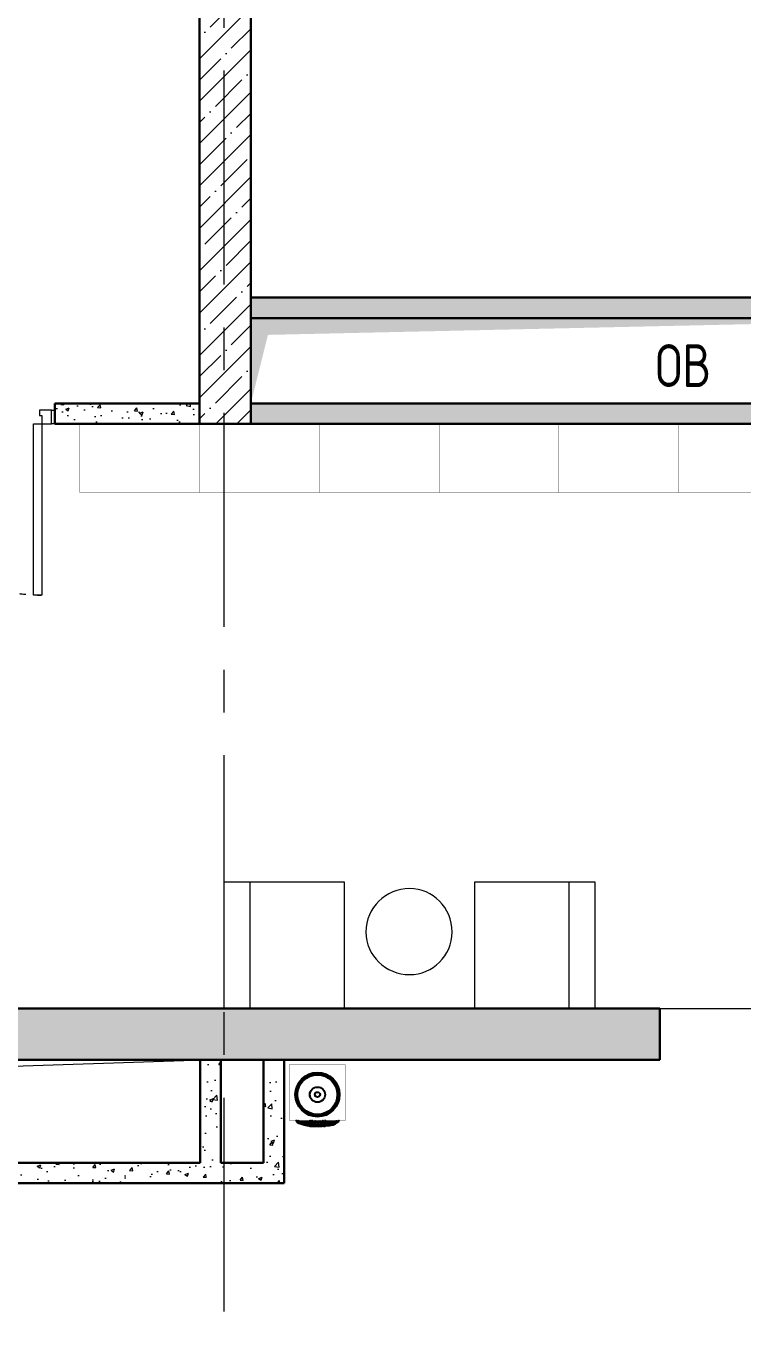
# Model space of a CAD drawing. Header units: millimetres. Extents: x -13407 to 93998, y -2611 to 109271.
# Drawn here: x 24417 to 28605, y 18048 to 25698 of the extents above; entities that cross this region are included whole.
import ezdxf

# ---------------------------------------------------------------- set-up
doc = ezdxf.new("R2010")
doc.units = ezdxf.units.MM
for name, pattern in [('ACAD_ISO03W100', [30, 12, -18]), ('ADSK_Скрыто', [6, 3, -3]), ('CENTER', [2, 1.25, -0.25, 0.25, -0.25])]:
    doc.linetypes.add(name, pattern=pattern)
for name, color, linetype, lineweight in [('АР_Двери', 5, 'Continuous', 18), ('АР_Оси', 193, 'Continuous', 9), ('АР_Перегородки газоблок', 165, 'Continuous', 30), ('АР_Перегородки газоблок_Штрих', 165, 'Continuous', 5), ('АР_Сущ Несущая стена', 202, 'Continuous', 30), ('АР_тонкая линия', 250, 'Continuous', 0), ('АР_Штриховка монолит', 250, 'Continuous', 9), ('Спринклеры', 7, 'Continuous', 18), ('ТХ_мебель передв', 250, 'Continuous', 13), ('ТХ_ОСНОВНОЙ', 103, 'Continuous', 25)]:
    doc.layers.add(name, color=color, linetype=linetype, lineweight=lineweight)
doc.layers.add('АР_Отверстия', color=251, linetype='Continuous')
doc.layers.add('ТХ_обор_бытовое', color=14, linetype='Continuous')
doc.layers.get('ТХ_ОСНОВНОЙ').off()
doc.styles.add('ICOCPEUR', font='isocpeur.ttf')
pattern_1 = [(50, (-195010.61, -55205.68), (215.17805, -18.82564), [22.5, -247.5]), (355, (-195010.61, -55205.68), (-41.6254, 225.65764), [18, -198]), (100.45144, (-194992.68, -55207.25), (173.55265, 206.832), [19.12206, -210.34263]), (46.1842, (-195010.61, -55145.68), (320.1724, -49.65578), [33.75, -371.25]), (96.63564, (-194983.93, -55149.82), (280.3986, 292.2356), [28.6831, -315.51413]), (351.18416, (-195010.6, -55145.68), (280.3986, 292.2356), [27, -297]), (21, (-194980.61, -55160.68), (179.07212, -120.78567), [22.5, -247.5]), (326, (-194980.61, -55160.68), (72.9946, 217.54501), [18, -198]), (71.45144, (-194965.7, -55170.75), (252.06671, 96.75935), [19.12206, -210.34263]), (37.5, (-195010.615, -55205.68), (3.647957, 99.868156), [0, -195.6, 0, -201, 0, -198.75]), (7.5, (-195010.61, -55205.68), (78.92086, 118.323514), [0, -114.6, 0, -191.1, 0, -75.75]), (327.5, (-195077.515, -55205.68), (160.14673, -6.766462), [0, -75, 0, -234, 0, -310.5]), (317.5, (-195107.51, -55205.68), (174.95585, 30.031495), [0, -97.5, 0, -155.4, 0, -220.5])]

# ---------------------------------------------------------------- blocks, each defined once
blk = doc.blocks.new('Полуторная_на лестницу')
at = {"color": 253}
for points in [[(75, 80), (75, 1080), (124.9, 1080), (124.9, 80)], [(1375.1, 430), (1375.1, 80), (1425, 80), (1425, 430)]]:
    blk.add_lwpolyline(points, close=True, dxfattribs=at)
for points in [[(0, 0), (0, 80), (20, 80), (20, 0), (0, 0)], [(20, 80), (20, 0), (90, 0), (90, 30), (75, 30), (75, 80), (20, 80)], [(1480, 80), (1480, 0), (1410, 0), (1410, 30), (1425, 30), (1425, 80), (1480, 80)], [(1500, 0), (1500, 80), (1480, 80), (1480, 0), (1500, 0)]]:
    blk.add_lwpolyline(points, dxfattribs=at)
at = {"color": 253, "linetype": 'ACAD_ISO03W100', "ltscale": 3}
for centre, radius, start, end in [((75, 80), 1000, 0, 90), ((1465.4, 39.6), 392.5, 95.90754, 174.09246)]:
    blk.add_arc(centre, radius, start, end, dxfattribs=at)
blk = doc.blocks.new('У300')
at = {"layer": 'ТХ_обор_бытовое', "transparency": 33554559}
for points in [[(-230550.5, 67413.5), (-230554.7, 67413.5), (-230554.7, 67409.3), (-230550.5, 67405.1), (-230546.2, 67409.3), (-230546.2, 67413.5)], [(-230550.5, 67413), (-230554.7, 67413), (-230554.7, 67408.8), (-230550.5, 67404.6), (-230546.3, 67408.8), (-230546.3, 67413)], [(-230546.2, 67417.8), (-230550.5, 67417.8), (-230550.5, 67413.5), (-230546.2, 67409.3), (-230542, 67413.5), (-230542, 67417.8)], [(-230546.3, 67417.3), (-230550.5, 67417.3), (-230550.5, 67413), (-230546.3, 67408.8), (-230542, 67413), (-230542, 67417.3)], [(-230575.9, 67354.3), (-230580.1, 67354.3), (-230580.1, 67350), (-230575.9, 67345.8), (-230571.6, 67350), (-230571.6, 67354.3)], [(-230575.9, 67354.3), (-230580.1, 67354.3), (-230580.1, 67350), (-230575.9, 67345.8), (-230571.6, 67350), (-230571.6, 67354.3)], [(-230575.9, 67354.3), (-230580.1, 67354.3), (-230580.1, 67350), (-230575.9, 67345.8), (-230571.6, 67350), (-230571.6, 67354.3)], [(-230575.9, 67354.3), (-230580.1, 67354.3), (-230580.1, 67350), (-230575.9, 67345.8), (-230571.6, 67350), (-230571.6, 67354.3)], [(-230575.9, 67354.3), (-230580.1, 67354.3), (-230580.1, 67350), (-230575.9, 67345.8), (-230571.6, 67350), (-230571.6, 67354.3)], [(-230575.9, 67354.3), (-230580.1, 67354.3), (-230580.1, 67350), (-230575.9, 67345.8), (-230571.6, 67350), (-230571.6, 67354.3)], [(-230575.9, 67353.8), (-230580.1, 67353.8), (-230580.1, 67349.5), (-230575.9, 67345.3), (-230571.7, 67349.5), (-230571.7, 67353.8)], [(-230575.9, 67353.8), (-230580.1, 67353.8), (-230580.1, 67349.5), (-230575.9, 67345.3), (-230571.7, 67349.5), (-230571.7, 67353.8)], [(-230575.9, 67353.8), (-230580.1, 67353.8), (-230580.1, 67349.5), (-230575.9, 67345.3), (-230571.7, 67349.5), (-230571.7, 67353.8)], [(-230575.9, 67353.8), (-230580.1, 67353.8), (-230580.1, 67349.5), (-230575.9, 67345.3), (-230571.7, 67349.5), (-230571.7, 67353.8)], [(-230575.9, 67353.8), (-230580.1, 67353.8), (-230580.1, 67349.5), (-230575.9, 67345.3), (-230571.7, 67349.5), (-230571.7, 67353.8)], [(-230575.9, 67353.8), (-230580.1, 67353.8), (-230580.1, 67349.5), (-230575.9, 67345.3), (-230571.7, 67349.5), (-230571.7, 67353.8)], [(-230575.9, 67350), (-230580.1, 67350), (-230580.1, 67345.8), (-230575.9, 67341.6), (-230571.6, 67345.8), (-230571.6, 67350)], [(-230575.9, 67350), (-230580.1, 67350), (-230580.1, 67345.8), (-230575.9, 67341.6), (-230571.6, 67345.8), (-230571.6, 67350)], [(-230575.9, 67350), (-230580.1, 67350), (-230580.1, 67345.8), (-230575.9, 67341.6), (-230571.6, 67345.8), (-230571.6, 67350)], [(-230575.9, 67350), (-230580.1, 67350), (-230580.1, 67345.8), (-230575.9, 67341.6), (-230571.6, 67345.8), (-230571.6, 67350)], [(-230575.9, 67350), (-230580.1, 67350), (-230580.1, 67345.8), (-230575.9, 67341.6), (-230571.6, 67345.8), (-230571.6, 67350)], [(-230575.9, 67350), (-230580.1, 67350), (-230580.1, 67345.8), (-230575.9, 67341.6), (-230571.6, 67345.8), (-230571.6, 67350)], [(-230575.9, 67350), (-230580.1, 67350), (-230580.1, 67345.8), (-230575.9, 67341.6), (-230571.6, 67345.8), (-230571.6, 67350)], [(-230575.9, 67350), (-230580.1, 67350), (-230580.1, 67345.8), (-230575.9, 67341.6), (-230571.6, 67345.8), (-230571.6, 67350)], [(-230575.9, 67350), (-230580.1, 67350), (-230580.1, 67345.8), (-230575.9, 67341.6), (-230571.6, 67345.8), (-230571.6, 67350)], [(-230575.9, 67350), (-230580.1, 67350), (-230580.1, 67345.8), (-230575.9, 67341.6), (-230571.6, 67345.8), (-230571.6, 67350)], [(-230575.9, 67350), (-230580.1, 67350), (-230580.1, 67345.8), (-230575.9, 67341.6), (-230571.6, 67345.8), (-230571.6, 67350)], [(-230575.9, 67350), (-230580.1, 67350), (-230580.1, 67345.8), (-230575.9, 67341.6), (-230571.6, 67345.8), (-230571.6, 67350)], [(-230575.9, 67350), (-230580.1, 67350), (-230580.1, 67345.8), (-230575.9, 67341.6), (-230571.6, 67345.8), (-230571.6, 67350)], [(-230575.9, 67349.5), (-230580.1, 67349.5), (-230580.1, 67345.3), (-230575.9, 67341.1), (-230571.7, 67345.3), (-230571.7, 67349.5)], [(-230575.9, 67349.5), (-230580.1, 67349.5), (-230580.1, 67345.3), (-230575.9, 67341.1), (-230571.7, 67345.3), (-230571.7, 67349.5)], [(-230575.9, 67349.5), (-230580.1, 67349.5), (-230580.1, 67345.3), (-230575.9, 67341.1), (-230571.7, 67345.3), (-230571.7, 67349.5)], [(-230575.9, 67349.5), (-230580.1, 67349.5), (-230580.1, 67345.3), (-230575.9, 67341.1), (-230571.7, 67345.3), (-230571.7, 67349.5)], [(-230575.9, 67349.5), (-230580.1, 67349.5), (-230580.1, 67345.3), (-230575.9, 67341.1), (-230571.7, 67345.3), (-230571.7, 67349.5)], [(-230575.9, 67349.5), (-230580.1, 67349.5), (-230580.1, 67345.3), (-230575.9, 67341.1), (-230571.7, 67345.3), (-230571.7, 67349.5)], [(-230575.9, 67349.5), (-230580.1, 67349.5), (-230580.1, 67345.3), (-230575.9, 67341.1), (-230571.7, 67345.3), (-230571.7, 67349.5)], [(-230575.9, 67349.5), (-230580.1, 67349.5), (-230580.1, 67345.3), (-230575.9, 67341.1), (-230571.7, 67345.3), (-230571.7, 67349.5)], [(-230575.9, 67349.5), (-230580.1, 67349.5), (-230580.1, 67345.3), (-230575.9, 67341.1), (-230571.7, 67345.3), (-230571.7, 67349.5)], [(-230575.9, 67349.5), (-230580.1, 67349.5), (-230580.1, 67345.3), (-230575.9, 67341.1), (-230571.7, 67345.3), (-230571.7, 67349.5)], [(-230575.9, 67349.5), (-230580.1, 67349.5), (-230580.1, 67345.3), (-230575.9, 67341.1), (-230571.7, 67345.3), (-230571.7, 67349.5)], [(-230575.9, 67349.5), (-230580.1, 67349.5), (-230580.1, 67345.3), (-230575.9, 67341.1), (-230571.7, 67345.3), (-230571.7, 67349.5)], [(-230575.9, 67349.5), (-230580.1, 67349.5), (-230580.1, 67345.3), (-230575.9, 67341.1), (-230571.7, 67345.3), (-230571.7, 67349.5)], [(-230575.9, 67345.8), (-230580.1, 67345.8), (-230580.1, 67341.6), (-230575.9, 67337.3), (-230571.6, 67341.6), (-230571.6, 67345.8)], [(-230575.9, 67345.3), (-230580.1, 67345.3), (-230580.1, 67341.1), (-230575.9, 67336.8), (-230571.7, 67341.1), (-230571.7, 67345.3)], [(-230571.6, 67354.3), (-230575.9, 67354.3), (-230575.9, 67350), (-230571.6, 67345.8), (-230567.4, 67350), (-230567.4, 67354.3)], [(-230571.6, 67354.3), (-230575.9, 67354.3), (-230575.9, 67350), (-230571.6, 67345.8), (-230567.4, 67350), (-230567.4, 67354.3)], [(-230571.6, 67354.3), (-230575.9, 67354.3), (-230575.9, 67350), (-230571.6, 67345.8), (-230567.4, 67350), (-230567.4, 67354.3)], [(-230571.6, 67354.3), (-230575.9, 67354.3), (-230575.9, 67350), (-230571.6, 67345.8), (-230567.4, 67350), (-230567.4, 67354.3)], [(-230571.6, 67354.3), (-230575.9, 67354.3), (-230575.9, 67350), (-230571.6, 67345.8), (-230567.4, 67350), (-230567.4, 67354.3)], [(-230571.7, 67353.8), (-230575.9, 67353.8), (-230575.9, 67349.5), (-230571.7, 67345.3), (-230567.4, 67349.5), (-230567.4, 67353.8)], [(-230571.7, 67353.8), (-230575.9, 67353.8), (-230575.9, 67349.5), (-230571.7, 67345.3), (-230567.4, 67349.5), (-230567.4, 67353.8)], [(-230571.7, 67353.8), (-230575.9, 67353.8), (-230575.9, 67349.5), (-230571.7, 67345.3), (-230567.4, 67349.5), (-230567.4, 67353.8)], [(-230571.7, 67353.8), (-230575.9, 67353.8), (-230575.9, 67349.5), (-230571.7, 67345.3), (-230567.4, 67349.5), (-230567.4, 67353.8)], [(-230571.7, 67353.8), (-230575.9, 67353.8), (-230575.9, 67349.5), (-230571.7, 67345.3), (-230567.4, 67349.5), (-230567.4, 67353.8)], [(-230571.6, 67350), (-230575.9, 67350), (-230575.9, 67345.8), (-230571.6, 67341.6), (-230567.4, 67345.8), (-230567.4, 67350)], [(-230571.6, 67350), (-230575.9, 67350), (-230575.9, 67345.8), (-230571.6, 67341.6), (-230567.4, 67345.8), (-230567.4, 67350)], [(-230571.6, 67350), (-230575.9, 67350), (-230575.9, 67345.8), (-230571.6, 67341.6), (-230567.4, 67345.8), (-230567.4, 67350)], [(-230571.6, 67350), (-230575.9, 67350), (-230575.9, 67345.8), (-230571.6, 67341.6), (-230567.4, 67345.8), (-230567.4, 67350)], [(-230571.6, 67350), (-230575.9, 67350), (-230575.9, 67345.8), (-230571.6, 67341.6), (-230567.4, 67345.8), (-230567.4, 67350)], [(-230571.6, 67350), (-230575.9, 67350), (-230575.9, 67345.8), (-230571.6, 67341.6), (-230567.4, 67345.8), (-230567.4, 67350)], [(-230571.6, 67350), (-230575.9, 67350), (-230575.9, 67345.8), (-230571.6, 67341.6), (-230567.4, 67345.8), (-230567.4, 67350)], [(-230571.6, 67350), (-230575.9, 67350), (-230575.9, 67345.8), (-230571.6, 67341.6), (-230567.4, 67345.8), (-230567.4, 67350)], [(-230571.7, 67349.5), (-230575.9, 67349.5), (-230575.9, 67345.3), (-230571.7, 67341.1), (-230567.4, 67345.3), (-230567.4, 67349.5)], [(-230571.7, 67349.5), (-230575.9, 67349.5), (-230575.9, 67345.3), (-230571.7, 67341.1), (-230567.4, 67345.3), (-230567.4, 67349.5)], [(-230571.7, 67349.5), (-230575.9, 67349.5), (-230575.9, 67345.3), (-230571.7, 67341.1), (-230567.4, 67345.3), (-230567.4, 67349.5)], [(-230571.7, 67349.5), (-230575.9, 67349.5), (-230575.9, 67345.3), (-230571.7, 67341.1), (-230567.4, 67345.3), (-230567.4, 67349.5)], [(-230571.7, 67349.5), (-230575.9, 67349.5), (-230575.9, 67345.3), (-230571.7, 67341.1), (-230567.4, 67345.3), (-230567.4, 67349.5)], [(-230571.7, 67349.5), (-230575.9, 67349.5), (-230575.9, 67345.3), (-230571.7, 67341.1), (-230567.4, 67345.3), (-230567.4, 67349.5)], [(-230571.7, 67349.5), (-230575.9, 67349.5), (-230575.9, 67345.3), (-230571.7, 67341.1), (-230567.4, 67345.3), (-230567.4, 67349.5)], [(-230571.7, 67349.5), (-230575.9, 67349.5), (-230575.9, 67345.3), (-230571.7, 67341.1), (-230567.4, 67345.3), (-230567.4, 67349.5)], [(-230567.4, 67341.1), (-230571.7, 67341.1), (-230571.7, 67336.8), (-230567.4, 67332.6), (-230563.2, 67336.8), (-230563.2, 67341.1)], [(-230567.4, 67328.4), (-230571.7, 67328.4), (-230571.7, 67324.1), (-230567.4, 67319.9), (-230563.2, 67324.1), (-230563.2, 67328.4)], [(-230567.4, 67341.6), (-230571.6, 67341.6), (-230571.6, 67337.3), (-230567.4, 67333.1), (-230563.2, 67337.3), (-230563.2, 67341.6)], [(-230567.4, 67328.9), (-230571.6, 67328.9), (-230571.6, 67324.6), (-230567.4, 67320.4), (-230563.2, 67324.6), (-230563.2, 67328.9)], [(-230546.2, 67358.5), (-230550.5, 67358.5), (-230550.5, 67354.3), (-230546.2, 67350), (-230542, 67354.3), (-230542, 67358.5)], [(-230546.2, 67358.5), (-230550.5, 67358.5), (-230550.5, 67354.3), (-230546.2, 67350), (-230542, 67354.3), (-230542, 67358.5)], [(-230546.3, 67358), (-230550.5, 67358), (-230550.5, 67353.8), (-230546.3, 67349.5), (-230542, 67353.8), (-230542, 67358)], [(-230546.3, 67358), (-230550.5, 67358), (-230550.5, 67353.8), (-230546.3, 67349.5), (-230542, 67353.8), (-230542, 67358)], [(-230546.2, 67354.3), (-230550.5, 67354.3), (-230550.5, 67350), (-230546.2, 67345.8), (-230542, 67350), (-230542, 67354.3)], [(-230546.2, 67354.3), (-230550.5, 67354.3), (-230550.5, 67350), (-230546.2, 67345.8), (-230542, 67350), (-230542, 67354.3)], [(-230546.2, 67354.3), (-230550.5, 67354.3), (-230550.5, 67350), (-230546.2, 67345.8), (-230542, 67350), (-230542, 67354.3)], [(-230546.3, 67353.8), (-230550.5, 67353.8), (-230550.5, 67349.5), (-230546.3, 67345.3), (-230542, 67349.5), (-230542, 67353.8)], [(-230546.3, 67353.8), (-230550.5, 67353.8), (-230550.5, 67349.5), (-230546.3, 67345.3), (-230542, 67349.5), (-230542, 67353.8)], [(-230546.3, 67353.8), (-230550.5, 67353.8), (-230550.5, 67349.5), (-230546.3, 67345.3), (-230542, 67349.5), (-230542, 67353.8)], [(-230546.2, 67350), (-230550.5, 67350), (-230550.5, 67345.8), (-230546.2, 67341.6), (-230542, 67345.8), (-230542, 67350)], [(-230546.3, 67349.5), (-230550.5, 67349.5), (-230550.5, 67345.3), (-230546.3, 67341.1), (-230542, 67345.3), (-230542, 67349.5)], [(-230546.2, 67345.8), (-230550.5, 67345.8), (-230550.5, 67341.6), (-230546.2, 67337.3), (-230542, 67341.6), (-230542, 67345.8)], [(-230546.2, 67345.8), (-230550.5, 67345.8), (-230550.5, 67341.6), (-230546.2, 67337.3), (-230542, 67341.6), (-230542, 67345.8)], [(-230546.2, 67345.8), (-230550.5, 67345.8), (-230550.5, 67341.6), (-230546.2, 67337.3), (-230542, 67341.6), (-230542, 67345.8)], [(-230546.2, 67345.8), (-230550.5, 67345.8), (-230550.5, 67341.6), (-230546.2, 67337.3), (-230542, 67341.6), (-230542, 67345.8)], [(-230546.3, 67345.3), (-230550.5, 67345.3), (-230550.5, 67341.1), (-230546.3, 67336.8), (-230542, 67341.1), (-230542, 67345.3)], [(-230546.3, 67345.3), (-230550.5, 67345.3), (-230550.5, 67341.1), (-230546.3, 67336.8), (-230542, 67341.1), (-230542, 67345.3)], [(-230546.3, 67345.3), (-230550.5, 67345.3), (-230550.5, 67341.1), (-230546.3, 67336.8), (-230542, 67341.1), (-230542, 67345.3)], [(-230546.3, 67345.3), (-230550.5, 67345.3), (-230550.5, 67341.1), (-230546.3, 67336.8), (-230542, 67341.1), (-230542, 67345.3)], [(-230542, 67349.5), (-230546.3, 67349.5), (-230546.3, 67345.3), (-230542, 67341.1), (-230537.8, 67345.3), (-230537.8, 67349.5)], [(-230542, 67341.1), (-230546.3, 67341.1), (-230546.3, 67336.8), (-230542, 67332.6), (-230537.8, 67336.8), (-230537.8, 67341.1)], [(-230542, 67341.1), (-230546.3, 67341.1), (-230546.3, 67336.8), (-230542, 67332.6), (-230537.8, 67336.8), (-230537.8, 67341.1)], [(-230542, 67350), (-230546.2, 67350), (-230546.2, 67345.8), (-230542, 67341.6), (-230537.8, 67345.8), (-230537.8, 67350)], [(-230542, 67341.6), (-230546.2, 67341.6), (-230546.2, 67337.3), (-230542, 67333.1), (-230537.8, 67337.3), (-230537.8, 67341.6)], [(-230542, 67341.6), (-230546.2, 67341.6), (-230546.2, 67337.3), (-230542, 67333.1), (-230537.8, 67337.3), (-230537.8, 67341.6)], [(-230575.9, 67273.8), (-230580.1, 67273.8), (-230580.1, 67269.6), (-230575.9, 67265.4), (-230571.6, 67269.6), (-230571.6, 67273.8)], [(-230575.9, 67273.8), (-230580.1, 67273.8), (-230580.1, 67269.6), (-230575.9, 67265.4), (-230571.6, 67269.6), (-230571.6, 67273.8)], [(-230575.9, 67273.3), (-230580.1, 67273.3), (-230580.1, 67269.1), (-230575.9, 67264.9), (-230571.7, 67269.1), (-230571.7, 67273.3)], [(-230575.9, 67273.3), (-230580.1, 67273.3), (-230580.1, 67269.1), (-230575.9, 67264.9), (-230571.7, 67269.1), (-230571.7, 67273.3)], [(-230575.9, 67269.6), (-230580.1, 67269.6), (-230580.1, 67265.4), (-230575.9, 67261.1), (-230571.6, 67265.4), (-230571.6, 67269.6)], [(-230575.9, 67269.6), (-230580.1, 67269.6), (-230580.1, 67265.4), (-230575.9, 67261.1), (-230571.6, 67265.4), (-230571.6, 67269.6)], [(-230575.9, 67269.6), (-230580.1, 67269.6), (-230580.1, 67265.4), (-230575.9, 67261.1), (-230571.6, 67265.4), (-230571.6, 67269.6)], [(-230575.9, 67269.6), (-230580.1, 67269.6), (-230580.1, 67265.4), (-230575.9, 67261.1), (-230571.6, 67265.4), (-230571.6, 67269.6)], [(-230575.9, 67269.6), (-230580.1, 67269.6), (-230580.1, 67265.4), (-230575.9, 67261.1), (-230571.6, 67265.4), (-230571.6, 67269.6)], [(-230575.9, 67269.6), (-230580.1, 67269.6), (-230580.1, 67265.4), (-230575.9, 67261.1), (-230571.6, 67265.4), (-230571.6, 67269.6)], [(-230575.9, 67269.6), (-230580.1, 67269.6), (-230580.1, 67265.4), (-230575.9, 67261.1), (-230571.6, 67265.4), (-230571.6, 67269.6)], [(-230575.9, 67269.6), (-230580.1, 67269.6), (-230580.1, 67265.4), (-230575.9, 67261.1), (-230571.6, 67265.4), (-230571.6, 67269.6)], [(-230575.9, 67269.6), (-230580.1, 67269.6), (-230580.1, 67265.4), (-230575.9, 67261.1), (-230571.6, 67265.4), (-230571.6, 67269.6)], [(-230575.9, 67269.1), (-230580.1, 67269.1), (-230580.1, 67264.9), (-230575.9, 67260.6), (-230571.7, 67264.9), (-230571.7, 67269.1)], [(-230575.9, 67269.1), (-230580.1, 67269.1), (-230580.1, 67264.9), (-230575.9, 67260.6), (-230571.7, 67264.9), (-230571.7, 67269.1)], [(-230575.9, 67269.1), (-230580.1, 67269.1), (-230580.1, 67264.9), (-230575.9, 67260.6), (-230571.7, 67264.9), (-230571.7, 67269.1)], [(-230575.9, 67269.1), (-230580.1, 67269.1), (-230580.1, 67264.9), (-230575.9, 67260.6), (-230571.7, 67264.9), (-230571.7, 67269.1)], [(-230575.9, 67269.1), (-230580.1, 67269.1), (-230580.1, 67264.9), (-230575.9, 67260.6), (-230571.7, 67264.9), (-230571.7, 67269.1)], [(-230575.9, 67269.1), (-230580.1, 67269.1), (-230580.1, 67264.9), (-230575.9, 67260.6), (-230571.7, 67264.9), (-230571.7, 67269.1)], [(-230575.9, 67269.1), (-230580.1, 67269.1), (-230580.1, 67264.9), (-230575.9, 67260.6), (-230571.7, 67264.9), (-230571.7, 67269.1)], [(-230575.9, 67269.1), (-230580.1, 67269.1), (-230580.1, 67264.9), (-230575.9, 67260.6), (-230571.7, 67264.9), (-230571.7, 67269.1)], [(-230575.9, 67269.1), (-230580.1, 67269.1), (-230580.1, 67264.9), (-230575.9, 67260.6), (-230571.7, 67264.9), (-230571.7, 67269.1)], [(-230575.9, 67265.4), (-230580.1, 67265.4), (-230580.1, 67261.1), (-230575.9, 67256.9), (-230571.6, 67261.1), (-230571.6, 67265.4)], [(-230575.9, 67265.4), (-230580.1, 67265.4), (-230580.1, 67261.1), (-230575.9, 67256.9), (-230571.6, 67261.1), (-230571.6, 67265.4)], [(-230575.9, 67265.4), (-230580.1, 67265.4), (-230580.1, 67261.1), (-230575.9, 67256.9), (-230571.6, 67261.1), (-230571.6, 67265.4)], [(-230575.9, 67265.4), (-230580.1, 67265.4), (-230580.1, 67261.1), (-230575.9, 67256.9), (-230571.6, 67261.1), (-230571.6, 67265.4)], [(-230575.9, 67265.4), (-230580.1, 67265.4), (-230580.1, 67261.1), (-230575.9, 67256.9), (-230571.6, 67261.1), (-230571.6, 67265.4)], [(-230575.9, 67264.9), (-230580.1, 67264.9), (-230580.1, 67260.6), (-230575.9, 67256.4), (-230571.7, 67260.6), (-230571.7, 67264.9)], [(-230575.9, 67264.9), (-230580.1, 67264.9), (-230580.1, 67260.6), (-230575.9, 67256.4), (-230571.7, 67260.6), (-230571.7, 67264.9)], [(-230575.9, 67264.9), (-230580.1, 67264.9), (-230580.1, 67260.6), (-230575.9, 67256.4), (-230571.7, 67260.6), (-230571.7, 67264.9)], [(-230575.9, 67264.9), (-230580.1, 67264.9), (-230580.1, 67260.6), (-230575.9, 67256.4), (-230571.7, 67260.6), (-230571.7, 67264.9)], [(-230575.9, 67264.9), (-230580.1, 67264.9), (-230580.1, 67260.6), (-230575.9, 67256.4), (-230571.7, 67260.6), (-230571.7, 67264.9)], [(-230571.6, 67269.6), (-230575.9, 67269.6), (-230575.9, 67265.4), (-230571.6, 67261.1), (-230567.4, 67265.4), (-230567.4, 67269.6)], [(-230571.6, 67269.6), (-230575.9, 67269.6), (-230575.9, 67265.4), (-230571.6, 67261.1), (-230567.4, 67265.4), (-230567.4, 67269.6)], [(-230571.6, 67269.6), (-230575.9, 67269.6), (-230575.9, 67265.4), (-230571.6, 67261.1), (-230567.4, 67265.4), (-230567.4, 67269.6)], [(-230571.6, 67269.6), (-230575.9, 67269.6), (-230575.9, 67265.4), (-230571.6, 67261.1), (-230567.4, 67265.4), (-230567.4, 67269.6)], [(-230571.6, 67269.6), (-230575.9, 67269.6), (-230575.9, 67265.4), (-230571.6, 67261.1), (-230567.4, 67265.4), (-230567.4, 67269.6)], [(-230571.6, 67269.6), (-230575.9, 67269.6), (-230575.9, 67265.4), (-230571.6, 67261.1), (-230567.4, 67265.4), (-230567.4, 67269.6)], [(-230571.6, 67269.6), (-230575.9, 67269.6), (-230575.9, 67265.4), (-230571.6, 67261.1), (-230567.4, 67265.4), (-230567.4, 67269.6)], [(-230571.6, 67269.6), (-230575.9, 67269.6), (-230575.9, 67265.4), (-230571.6, 67261.1), (-230567.4, 67265.4), (-230567.4, 67269.6)], [(-230571.6, 67269.6), (-230575.9, 67269.6), (-230575.9, 67265.4), (-230571.6, 67261.1), (-230567.4, 67265.4), (-230567.4, 67269.6)], [(-230571.7, 67269.1), (-230575.9, 67269.1), (-230575.9, 67264.9), (-230571.7, 67260.6), (-230567.4, 67264.9), (-230567.4, 67269.1)], [(-230571.7, 67269.1), (-230575.9, 67269.1), (-230575.9, 67264.9), (-230571.7, 67260.6), (-230567.4, 67264.9), (-230567.4, 67269.1)], [(-230571.7, 67269.1), (-230575.9, 67269.1), (-230575.9, 67264.9), (-230571.7, 67260.6), (-230567.4, 67264.9), (-230567.4, 67269.1)], [(-230571.7, 67269.1), (-230575.9, 67269.1), (-230575.9, 67264.9), (-230571.7, 67260.6), (-230567.4, 67264.9), (-230567.4, 67269.1)], [(-230571.7, 67269.1), (-230575.9, 67269.1), (-230575.9, 67264.9), (-230571.7, 67260.6), (-230567.4, 67264.9), (-230567.4, 67269.1)], [(-230571.7, 67269.1), (-230575.9, 67269.1), (-230575.9, 67264.9), (-230571.7, 67260.6), (-230567.4, 67264.9), (-230567.4, 67269.1)], [(-230571.7, 67269.1), (-230575.9, 67269.1), (-230575.9, 67264.9), (-230571.7, 67260.6), (-230567.4, 67264.9), (-230567.4, 67269.1)], [(-230571.7, 67269.1), (-230575.9, 67269.1), (-230575.9, 67264.9), (-230571.7, 67260.6), (-230567.4, 67264.9), (-230567.4, 67269.1)], [(-230571.7, 67269.1), (-230575.9, 67269.1), (-230575.9, 67264.9), (-230571.7, 67260.6), (-230567.4, 67264.9), (-230567.4, 67269.1)], [(-230571.6, 67265.4), (-230575.9, 67265.4), (-230575.9, 67261.1), (-230571.6, 67256.9), (-230567.4, 67261.1), (-230567.4, 67265.4)], [(-230571.6, 67265.4), (-230575.9, 67265.4), (-230575.9, 67261.1), (-230571.6, 67256.9), (-230567.4, 67261.1), (-230567.4, 67265.4)], [(-230571.6, 67265.4), (-230575.9, 67265.4), (-230575.9, 67261.1), (-230571.6, 67256.9), (-230567.4, 67261.1), (-230567.4, 67265.4)], [(-230571.7, 67264.9), (-230575.9, 67264.9), (-230575.9, 67260.6), (-230571.7, 67256.4), (-230567.4, 67260.6), (-230567.4, 67264.9)], [(-230571.7, 67264.9), (-230575.9, 67264.9), (-230575.9, 67260.6), (-230571.7, 67256.4), (-230567.4, 67260.6), (-230567.4, 67264.9)], [(-230571.7, 67264.9), (-230575.9, 67264.9), (-230575.9, 67260.6), (-230571.7, 67256.4), (-230567.4, 67260.6), (-230567.4, 67264.9)], [(-230567.4, 67319.9), (-230571.7, 67319.9), (-230571.7, 67315.7), (-230567.4, 67311.4), (-230563.2, 67315.7), (-230563.2, 67319.9)], [(-230567.4, 67307.2), (-230571.7, 67307.2), (-230571.7, 67303), (-230567.4, 67298.7), (-230563.2, 67303), (-230563.2, 67307.2)], [(-230567.4, 67303), (-230571.7, 67303), (-230571.7, 67298.7), (-230567.4, 67294.5), (-230563.2, 67298.7), (-230563.2, 67303)], [(-230567.4, 67303), (-230571.7, 67303), (-230571.7, 67298.7), (-230567.4, 67294.5), (-230563.2, 67298.7), (-230563.2, 67303)], [(-230567.4, 67298.7), (-230571.7, 67298.7), (-230571.7, 67294.5), (-230567.4, 67290.3), (-230563.2, 67294.5), (-230563.2, 67298.7)], [(-230567.4, 67298.7), (-230571.7, 67298.7), (-230571.7, 67294.5), (-230567.4, 67290.3), (-230563.2, 67294.5), (-230563.2, 67298.7)], [(-230567.4, 67298.7), (-230571.7, 67298.7), (-230571.7, 67294.5), (-230567.4, 67290.3), (-230563.2, 67294.5), (-230563.2, 67298.7)], [(-230567.4, 67298.7), (-230571.7, 67298.7), (-230571.7, 67294.5), (-230567.4, 67290.3), (-230563.2, 67294.5), (-230563.2, 67298.7)], [(-230567.4, 67290.3), (-230571.7, 67290.3), (-230571.7, 67286), (-230567.4, 67281.8), (-230563.2, 67286), (-230563.2, 67290.3)], [(-230567.4, 67281.8), (-230571.7, 67281.8), (-230571.7, 67277.6), (-230567.4, 67273.3), (-230563.2, 67277.6), (-230563.2, 67281.8)], [(-230567.4, 67281.8), (-230571.7, 67281.8), (-230571.7, 67277.6), (-230567.4, 67273.3), (-230563.2, 67277.6), (-230563.2, 67281.8)], [(-230567.4, 67277.6), (-230571.7, 67277.6), (-230571.7, 67273.3), (-230567.4, 67269.1), (-230563.2, 67273.3), (-230563.2, 67277.6)], [(-230567.4, 67273.3), (-230571.7, 67273.3), (-230571.7, 67269.1), (-230567.4, 67264.9), (-230563.2, 67269.1), (-230563.2, 67273.3)], [(-230567.4, 67320.4), (-230571.6, 67320.4), (-230571.6, 67316.2), (-230567.4, 67311.9), (-230563.2, 67316.2), (-230563.2, 67320.4)], [(-230567.4, 67307.7), (-230571.6, 67307.7), (-230571.6, 67303.5), (-230567.4, 67299.2), (-230563.2, 67303.5), (-230563.2, 67307.7)], [(-230567.4, 67303.5), (-230571.6, 67303.5), (-230571.6, 67299.2), (-230567.4, 67295), (-230563.2, 67299.2), (-230563.2, 67303.5)], [(-230567.4, 67303.5), (-230571.6, 67303.5), (-230571.6, 67299.2), (-230567.4, 67295), (-230563.2, 67299.2), (-230563.2, 67303.5)], [(-230567.4, 67299.2), (-230571.6, 67299.2), (-230571.6, 67295), (-230567.4, 67290.8), (-230563.2, 67295), (-230563.2, 67299.2)], [(-230567.4, 67299.2), (-230571.6, 67299.2), (-230571.6, 67295), (-230567.4, 67290.8), (-230563.2, 67295), (-230563.2, 67299.2)], [(-230567.4, 67299.2), (-230571.6, 67299.2), (-230571.6, 67295), (-230567.4, 67290.8), (-230563.2, 67295), (-230563.2, 67299.2)], [(-230567.4, 67299.2), (-230571.6, 67299.2), (-230571.6, 67295), (-230567.4, 67290.8), (-230563.2, 67295), (-230563.2, 67299.2)], [(-230567.4, 67290.8), (-230571.6, 67290.8), (-230571.6, 67286.5), (-230567.4, 67282.3), (-230563.2, 67286.5), (-230563.2, 67290.8)], [(-230567.4, 67282.3), (-230571.6, 67282.3), (-230571.6, 67278.1), (-230567.4, 67273.8), (-230563.2, 67278.1), (-230563.2, 67282.3)], [(-230567.4, 67282.3), (-230571.6, 67282.3), (-230571.6, 67278.1), (-230567.4, 67273.8), (-230563.2, 67278.1), (-230563.2, 67282.3)], [(-230567.4, 67278.1), (-230571.6, 67278.1), (-230571.6, 67273.8), (-230567.4, 67269.6), (-230563.2, 67273.8), (-230563.2, 67278.1)], [(-230567.4, 67273.8), (-230571.6, 67273.8), (-230571.6, 67269.6), (-230567.4, 67265.4), (-230563.2, 67269.6), (-230563.2, 67273.8)], [(-230563.2, 67269.6), (-230567.4, 67269.6), (-230567.4, 67265.4), (-230563.2, 67261.1), (-230558.9, 67265.4), (-230558.9, 67269.6)], [(-230563.2, 67269.1), (-230567.4, 67269.1), (-230567.4, 67264.9), (-230563.2, 67260.6), (-230559, 67264.9), (-230559, 67269.1)], [(-230563.2, 67256.9), (-230567.4, 67256.9), (-230567.4, 67252.7), (-230563.2, 67248.4), (-230558.9, 67252.7), (-230558.9, 67256.9)], [(-230563.2, 67256.4), (-230567.4, 67256.4), (-230567.4, 67252.2), (-230563.2, 67247.9), (-230559, 67252.2), (-230559, 67256.4)], [(-230563.2, 67252.7), (-230567.4, 67252.7), (-230567.4, 67248.4), (-230563.2, 67244.2), (-230558.9, 67248.4), (-230558.9, 67252.7)], [(-230563.2, 67252.2), (-230567.4, 67252.2), (-230567.4, 67247.9), (-230563.2, 67243.7), (-230559, 67247.9), (-230559, 67252.2)], [(-230550.5, 67269.6), (-230554.7, 67269.6), (-230554.7, 67265.4), (-230550.5, 67261.1), (-230546.2, 67265.4), (-230546.2, 67269.6)], [(-230550.5, 67269.6), (-230554.7, 67269.6), (-230554.7, 67265.4), (-230550.5, 67261.1), (-230546.2, 67265.4), (-230546.2, 67269.6)], [(-230550.5, 67269.1), (-230554.7, 67269.1), (-230554.7, 67264.9), (-230550.5, 67260.6), (-230546.3, 67264.9), (-230546.3, 67269.1)], [(-230550.5, 67269.1), (-230554.7, 67269.1), (-230554.7, 67264.9), (-230550.5, 67260.6), (-230546.3, 67264.9), (-230546.3, 67269.1)], [(-230546.2, 67273.8), (-230550.5, 67273.8), (-230550.5, 67269.6), (-230546.2, 67265.4), (-230542, 67269.6), (-230542, 67273.8)], [(-230546.2, 67273.8), (-230550.5, 67273.8), (-230550.5, 67269.6), (-230546.2, 67265.4), (-230542, 67269.6), (-230542, 67273.8)], [(-230546.2, 67273.8), (-230550.5, 67273.8), (-230550.5, 67269.6), (-230546.2, 67265.4), (-230542, 67269.6), (-230542, 67273.8)], [(-230546.2, 67273.8), (-230550.5, 67273.8), (-230550.5, 67269.6), (-230546.2, 67265.4), (-230542, 67269.6), (-230542, 67273.8)], [(-230546.3, 67273.3), (-230550.5, 67273.3), (-230550.5, 67269.1), (-230546.3, 67264.9), (-230542, 67269.1), (-230542, 67273.3)], [(-230546.3, 67273.3), (-230550.5, 67273.3), (-230550.5, 67269.1), (-230546.3, 67264.9), (-230542, 67269.1), (-230542, 67273.3)], [(-230546.3, 67273.3), (-230550.5, 67273.3), (-230550.5, 67269.1), (-230546.3, 67264.9), (-230542, 67269.1), (-230542, 67273.3)], [(-230546.3, 67273.3), (-230550.5, 67273.3), (-230550.5, 67269.1), (-230546.3, 67264.9), (-230542, 67269.1), (-230542, 67273.3)], [(-230546.2, 67269.6), (-230550.5, 67269.6), (-230550.5, 67265.4), (-230546.2, 67261.1), (-230542, 67265.4), (-230542, 67269.6)], [(-230546.2, 67269.6), (-230550.5, 67269.6), (-230550.5, 67265.4), (-230546.2, 67261.1), (-230542, 67265.4), (-230542, 67269.6)], [(-230546.3, 67269.1), (-230550.5, 67269.1), (-230550.5, 67264.9), (-230546.3, 67260.6), (-230542, 67264.9), (-230542, 67269.1)], [(-230546.3, 67269.1), (-230550.5, 67269.1), (-230550.5, 67264.9), (-230546.3, 67260.6), (-230542, 67264.9), (-230542, 67269.1)], [(-230546.2, 67265.4), (-230550.5, 67265.4), (-230550.5, 67261.1), (-230546.2, 67256.9), (-230542, 67261.1), (-230542, 67265.4)], [(-230546.2, 67265.4), (-230550.5, 67265.4), (-230550.5, 67261.1), (-230546.2, 67256.9), (-230542, 67261.1), (-230542, 67265.4)], [(-230546.3, 67264.9), (-230550.5, 67264.9), (-230550.5, 67260.6), (-230546.3, 67256.4), (-230542, 67260.6), (-230542, 67264.9)], [(-230546.3, 67264.9), (-230550.5, 67264.9), (-230550.5, 67260.6), (-230546.3, 67256.4), (-230542, 67260.6), (-230542, 67264.9)], [(-230546.2, 67261.1), (-230550.5, 67261.1), (-230550.5, 67256.9), (-230546.2, 67252.7), (-230542, 67256.9), (-230542, 67261.1)], [(-230546.2, 67261.1), (-230550.5, 67261.1), (-230550.5, 67256.9), (-230546.2, 67252.7), (-230542, 67256.9), (-230542, 67261.1)], [(-230546.3, 67260.6), (-230550.5, 67260.6), (-230550.5, 67256.4), (-230546.3, 67252.2), (-230542, 67256.4), (-230542, 67260.6)], [(-230546.3, 67260.6), (-230550.5, 67260.6), (-230550.5, 67256.4), (-230546.3, 67252.2), (-230542, 67256.4), (-230542, 67260.6)], [(-230542, 67264.9), (-230546.3, 67264.9), (-230546.3, 67260.6), (-230542, 67256.4), (-230537.8, 67260.6), (-230537.8, 67264.9)], [(-230542, 67260.6), (-230546.3, 67260.6), (-230546.3, 67256.4), (-230542, 67252.2), (-230537.8, 67256.4), (-230537.8, 67260.6)], [(-230542, 67260.6), (-230546.3, 67260.6), (-230546.3, 67256.4), (-230542, 67252.2), (-230537.8, 67256.4), (-230537.8, 67260.6)], [(-230542, 67265.4), (-230546.2, 67265.4), (-230546.2, 67261.1), (-230542, 67256.9), (-230537.8, 67261.1), (-230537.8, 67265.4)], [(-230542, 67261.1), (-230546.2, 67261.1), (-230546.2, 67256.9), (-230542, 67252.7), (-230537.8, 67256.9), (-230537.8, 67261.1)], [(-230542, 67261.1), (-230546.2, 67261.1), (-230546.2, 67256.9), (-230542, 67252.7), (-230537.8, 67256.9), (-230537.8, 67261.1)], [(-230563.2, 67244.2), (-230567.4, 67244.2), (-230567.4, 67240), (-230563.2, 67235.7), (-230558.9, 67240), (-230558.9, 67244.2)], [(-230563.2, 67243.7), (-230567.4, 67243.7), (-230567.4, 67239.5), (-230563.2, 67235.2), (-230559, 67239.5), (-230559, 67243.7)], [(-230563.2, 67240), (-230567.4, 67240), (-230567.4, 67235.7), (-230563.2, 67231.5), (-230558.9, 67235.7), (-230558.9, 67240)], [(-230563.2, 67239.5), (-230567.4, 67239.5), (-230567.4, 67235.2), (-230563.2, 67231), (-230559, 67235.2), (-230559, 67239.5)], [(-230550.5, 67206.1), (-230554.7, 67206.1), (-230554.7, 67201.9), (-230550.5, 67197.6), (-230546.2, 67201.9), (-230546.2, 67206.1)], [(-230550.5, 67205.6), (-230554.7, 67205.6), (-230554.7, 67201.4), (-230550.5, 67197.1), (-230546.3, 67201.4), (-230546.3, 67205.6)]]:
    blk.add_hatch(color=253, dxfattribs=at).paths.add_polyline_path(points)
at = {"layer": 'ТХ_обор_бытовое', "color": 253}
for points in [[(-230550.5, 67184.9), (-230554.7, 67193.4), (-230563.2, 67201.9), (-230567.4, 67214.6), (-230571.6, 67235.7), (-230571.6, 67252.7), (-230575.9, 67278.1), (-230575.9, 67299.2), (-230575.9, 67324.6), (-230575.9, 67345.8), (-230571.6, 67367), (-230567.4, 67383.9), (-230563.2, 67400.8), (-230558.9, 67413.5), (-230554.7, 67422), (-230542, 67430.5), (-230554.7, 67422), (-230558.9, 67413.5), (-230563.2, 67400.8), (-230567.4, 67383.9), (-230571.6, 67367), (-230575.9, 67345.8), (-230575.9, 67324.6), (-230575.9, 67299.2), (-230575.9, 67278.1), (-230571.6, 67252.7), (-230571.6, 67235.7), (-230567.4, 67214.6), (-230563.2, 67201.9), (-230554.7, 67193.4), (-230550.5, 67184.9), (-230542, 67180.7), (-230550.5, 67184.9), (-230554.7, 67193.4), (-230563.2, 67201.9), (-230567.4, 67214.6), (-230571.6, 67235.7), (-230571.6, 67252.7), (-230575.9, 67278.1), (-230575.9, 67299.2), (-230575.9, 67324.6), (-230575.9, 67345.8), (-230571.6, 67367), (-230567.4, 67383.9), (-230563.2, 67400.8), (-230558.9, 67413.5), (-230554.7, 67422), (-230542, 67430.5)], [(-230571.6, 67367), (-230575.9, 67345.8), (-230575.9, 67324.6), (-230575.9, 67299.2), (-230575.9, 67278.1)], [(-230575.9, 67350), (-230575.9, 67345.8), (-230575.9, 67350), (-230571.6, 67350), (-230571.6, 67345.8), (-230575.9, 67345.8)], [(-230542, 67354.3), (-230546.2, 67354.3), (-230546.2, 67350), (-230550.5, 67350), (-230550.5, 67345.8), (-230546.2, 67345.8), (-230546.2, 67341.6), (-230542, 67337.3), (-230546.2, 67341.6), (-230546.2, 67345.8), (-230550.5, 67345.8), (-230550.5, 67350), (-230546.2, 67350), (-230546.2, 67354.3)], [(-230542, 67350), (-230546.2, 67350), (-230546.2, 67345.8), (-230542, 67345.8)], [(-230567.4, 67278.1), (-230571.6, 67299.2)], [(-230542, 67265.4), (-230546.2, 67265.4), (-230546.2, 67261.1), (-230542, 67261.1)], [(-230389.6, 67303.5), (-230389.6, 67303.5)], [(-230542, 67193.4), (-230546.2, 67193.4), (-230550.5, 67193.4), (-230542, 67189.2)], [(-230542, 67180.7), (-230550.5, 67184.9), (-230542, 67180.7)]]:
    blk.add_lwpolyline(points, dxfattribs=at)
at = {"layer": 'ТХ_обор_бытовое', "color": 253, "elevation": -0.6}
for points in [[(-230550.5, 67184.4), (-230554.7, 67192.9), (-230563.2, 67201.4), (-230567.4, 67214.1), (-230571.7, 67235.2), (-230571.7, 67252.2), (-230575.9, 67277.6), (-230575.9, 67298.7), (-230575.9, 67324.1), (-230575.9, 67345.3), (-230571.7, 67366.5), (-230567.4, 67383.4), (-230563.2, 67400.3), (-230559, 67413), (-230554.7, 67421.5), (-230542, 67430), (-230554.7, 67421.5), (-230559, 67413), (-230563.2, 67400.3), (-230567.4, 67383.4), (-230571.7, 67366.5), (-230575.9, 67345.3), (-230575.9, 67324.1), (-230575.9, 67298.7), (-230575.9, 67277.6), (-230571.7, 67252.2), (-230571.7, 67235.2), (-230567.4, 67214.1), (-230563.2, 67201.4), (-230554.7, 67192.9), (-230550.5, 67184.4), (-230542, 67180.2), (-230550.5, 67184.4), (-230554.7, 67192.9), (-230563.2, 67201.4), (-230567.4, 67214.1), (-230571.7, 67235.2), (-230571.7, 67252.2), (-230575.9, 67277.6), (-230575.9, 67298.7), (-230575.9, 67324.1), (-230575.9, 67345.3), (-230571.7, 67366.5), (-230567.4, 67383.4), (-230563.2, 67400.3), (-230559, 67413), (-230554.7, 67421.5), (-230542, 67430)], [(-230571.7, 67366.5), (-230575.9, 67345.3), (-230575.9, 67324.1), (-230575.9, 67298.7), (-230575.9, 67277.6)], [(-230575.9, 67349.5), (-230575.9, 67345.3), (-230575.9, 67349.5), (-230571.7, 67349.5), (-230571.7, 67345.3), (-230575.9, 67345.3)], [(-230542, 67353.8), (-230546.3, 67353.8), (-230546.3, 67349.5), (-230550.5, 67349.5), (-230550.5, 67345.3), (-230546.3, 67345.3), (-230546.3, 67341.1), (-230542, 67336.8), (-230546.3, 67341.1), (-230546.3, 67345.3), (-230550.5, 67345.3), (-230550.5, 67349.5), (-230546.3, 67349.5), (-230546.3, 67353.8)], [(-230542, 67349.5), (-230546.3, 67349.5), (-230546.3, 67345.3), (-230542, 67345.3)], [(-230567.4, 67277.6), (-230571.7, 67298.7)], [(-230542, 67264.9), (-230546.3, 67264.9), (-230546.3, 67260.6), (-230542, 67260.6)], [(-230389.6, 67303), (-230389.6, 67303)], [(-230542, 67192.9), (-230546.3, 67192.9), (-230550.5, 67192.9), (-230542, 67188.7)], [(-230542, 67180.2), (-230550.5, 67184.4), (-230542, 67180.2)]]:
    blk.add_lwpolyline(points, dxfattribs=at)
at = {"layer": 'ТХ_обор_бытовое', "color": 253}
blk.add_lwpolyline([(-230546.2, 67417.8), (-230542, 67417.8, 0.248454), (-230550.5, 67193.4, -0.207133)], format="xyb", close=True, dxfattribs=at)
at = {"layer": 'ТХ_обор_бытовое', "color": 253, "elevation": -0.6}
blk.add_lwpolyline([(-230546.3, 67417.3), (-230542, 67417.3, 0.248454), (-230550.5, 67192.9, -0.207133)], format="xyb", close=True, dxfattribs=at)
for points in [[(-230546.3, 67324.1), (-230559, 67387.6), (-230559, 67391.9), (-230554.7, 67400.3), (-230554.7, 67404.6), (-230550.5, 67408.8), (-230546.3, 67413)], [(-230567.4, 67328.4), (-230567.4, 67332.6), (-230567.4, 67336.8), (-230567.4, 67341.1), (-230567.4, 67345.3), (-230563.2, 67345.3), (-230563.2, 67349.5), (-230546.3, 67311.4)], [(-230567.4, 67307.2), (-230567.4, 67311.4), (-230567.4, 67315.7), (-230567.4, 67319.9), (-230567.4, 67324.1), (-230567.4, 67328.4), (-230546.3, 67307.2)], [(-230546.3, 67315.7), (-230563.2, 67353.8), (-230563.2, 67358), (-230563.2, 67362.2), (-230563.2, 67366.5), (-230563.2, 67370.7), (-230563.2, 67374.9), (-230559, 67379.2), (-230559, 67383.4)], [(-230571.7, 67264.9), (-230571.7, 67269.1), (-230575.9, 67269.1), (-230575.9, 67264.9), (-230575.9, 67260.6), (-230571.7, 67260.6)], [(-230546.3, 67303), (-230567.4, 67303), (-230567.4, 67298.7), (-230567.4, 67294.5), (-230567.4, 67290.3), (-230567.4, 67286), (-230567.4, 67281.8)], [(-230567.4, 67269.1), (-230567.4, 67273.3), (-230567.4, 67277.6), (-230567.4, 67281.8), (-230546.3, 67298.7), (-230563.2, 67260.6), (-230563.2, 67264.9), (-230567.4, 67264.9)], [(-230563.2, 67256.4), (-230550.5, 67277.6), (-230550.5, 67281.8), (-230546.3, 67294.5), (-230554.7, 67252.2), (-230554.7, 67247.9), (-230559, 67226.8), (-230559, 67231), (-230563.2, 67235.2), (-230563.2, 67239.5), (-230563.2, 67243.7), (-230563.2, 67247.9), (-230563.2, 67252.2)], [(-230546.3, 67192.9), (-230546.3, 67197.1), (-230550.5, 67201.4), (-230554.7, 67205.6), (-230554.7, 67209.8), (-230559, 67214.1), (-230559, 67218.3), (-230559, 67222.5), (-230546.3, 67286)], [(-230542, 67256.4), (-230546.3, 67256.4), (-230546.3, 67260.6), (-230550.5, 67264.9), (-230546.3, 67269.1), (-230546.3, 67273.3), (-230542, 67273.3), (-230546.3, 67273.3), (-230546.3, 67269.1), (-230550.5, 67264.9), (-230546.3, 67260.6), (-230546.3, 67256.4)]]:
    blk.add_lwpolyline(points, close=True, dxfattribs=at)
at = {"layer": 'ТХ_обор_бытовое', "color": 253}
for points in [[(-230546.2, 67324.6), (-230558.9, 67388.1), (-230558.9, 67392.4), (-230554.7, 67400.8), (-230554.7, 67405.1), (-230550.5, 67409.3), (-230546.2, 67413.5)], [(-230567.4, 67328.9), (-230567.4, 67333.1), (-230567.4, 67337.3), (-230567.4, 67341.6), (-230567.4, 67345.8), (-230563.2, 67345.8), (-230563.2, 67350), (-230546.2, 67311.9)], [(-230567.4, 67307.7), (-230567.4, 67311.9), (-230567.4, 67316.2), (-230567.4, 67320.4), (-230567.4, 67324.6), (-230567.4, 67328.9), (-230546.2, 67307.7)], [(-230546.2, 67316.2), (-230563.2, 67354.3), (-230563.2, 67358.5), (-230563.2, 67362.7), (-230563.2, 67367), (-230563.2, 67371.2), (-230563.2, 67375.4), (-230558.9, 67379.7), (-230558.9, 67383.9)], [(-230571.6, 67265.4), (-230571.6, 67269.6), (-230575.9, 67269.6), (-230575.9, 67265.4), (-230575.9, 67261.1), (-230571.6, 67261.1)], [(-230546.2, 67303.5), (-230567.4, 67303.5), (-230567.4, 67299.2), (-230567.4, 67295), (-230567.4, 67290.8), (-230567.4, 67286.5), (-230567.4, 67282.3)], [(-230567.4, 67269.6), (-230567.4, 67273.8), (-230567.4, 67278.1), (-230567.4, 67282.3), (-230546.2, 67299.2), (-230563.2, 67261.1), (-230563.2, 67265.4), (-230567.4, 67265.4)], [(-230563.2, 67256.9), (-230550.5, 67278.1), (-230550.5, 67282.3), (-230546.2, 67295), (-230554.7, 67252.7), (-230554.7, 67248.4), (-230558.9, 67227.3), (-230558.9, 67231.5), (-230563.2, 67235.7), (-230563.2, 67240), (-230563.2, 67244.2), (-230563.2, 67248.4), (-230563.2, 67252.7)], [(-230546.2, 67193.4), (-230546.2, 67197.6), (-230550.5, 67201.9), (-230554.7, 67206.1), (-230554.7, 67210.3), (-230558.9, 67214.6), (-230558.9, 67218.8), (-230558.9, 67223), (-230546.2, 67286.5)], [(-230542, 67256.9), (-230546.2, 67256.9), (-230546.2, 67261.1), (-230550.5, 67265.4), (-230546.2, 67269.6), (-230546.2, 67273.8), (-230542, 67273.8), (-230546.2, 67273.8), (-230546.2, 67269.6), (-230550.5, 67265.4), (-230546.2, 67261.1), (-230546.2, 67256.9)]]:
    blk.add_lwpolyline(points, close=True, dxfattribs=at)
at = {"layer": 'ТХ_обор_бытовое', "color": 253, "const_width": 2}
blk.add_lwpolyline([(-230216, 67468.6), (-230216, 67142.6), (-230542, 67142.6), (-230542, 67468.6)], close=True, dxfattribs=at)
at = {"layer": 'ТХ_обор_бытовое', "color": 253}
for centre, radius in [((-230391.8, 67305.1, -0.6), 129.1), ((-230391.8, 67305.1, -0.6), 129.1), ((-230391.7, 67305.6), 129.1), ((-230391.7, 67305.6), 129.1), ((-230391.7, 67305.6), 120.7), ((-230391.8, 67305.1, -0.6), 120.7), ((-230391.8, 67305.1, -0.6), 116.4), ((-230391.7, 67305.6), 116.4), ((-230391.7, 67305.6), 44.5), ((-230391.8, 67305.1, -0.6), 44.5), ((-230391.8, 67305.1, -0.6), 14.8), ((-230391.7, 67305.6), 14.8)]:
    blk.add_circle(centre, radius, dxfattribs=at)
blk = doc.blocks.new('У101')
at = {"layer": 'ТХ_мебель передв', "color": 253, "const_width": 2}
blk.add_lwpolyline([(341447.9, -227857.8), (342147.9, -227857.8), (342147.9, -228257.8), (341447.9, -228257.8)], close=True, dxfattribs=at)
blk = doc.blocks.new('У017')
at = {"layer": 'ТХ_мебель передв', "color": 253}
blk.add_lwpolyline([(252941.7, -218301.8), (253681.7, -218301.8), (253681.7, -219001.8), (252941.7, -219001.8)], close=True, dxfattribs=at)
blk.add_lwpolyline([(252941.7, -219001.8), (252941.7, -218851.8), (253681.7, -218851.8), (253681.7, -219001.8)], dxfattribs=at)
blk = doc.blocks.new('Стол низкий')
at = {"layer": 'ТХ_мебель передв', "color": 253}
blk.add_open_spline([(184399.6, -228430.1, 0), (184399.6, -228567.7, 0), (184288.4, -228678.8, 0), (184150.8, -228678.8, 0), (184013.3, -228678.8, 0), (183896.8, -228567.7, 0), (183896.8, -228430.1, 0), (183896.8, -228287.3, 0), (184013.3, -228176.1, 0), (184150.8, -228176.1, 0), (184288.4, -228176.1, 0), (184399.6, -228287.3, 0), (184399.6, -228430.1, 0)], degree=3, knots=[0, 0, 0, 0, 1, 1, 1, 2, 2, 2, 3, 3, 3, 4, 4, 4, 4], dxfattribs=at)

msp = doc.modelspace()

# ---------------------------------------------------------------- hatches: boundary and pattern name
at = {"layer": 'АР_Перегородки газоблок_Штрих', "ltscale": 100}
h = msp.add_hatch(dxfattribs=at)
h.set_pattern_fill('AR-CONC', color=253, scale=30)
h.set_pattern_definition([(50, (-195010.61, -55105.68), (215.17805, -18.82564), [22.5, -247.5]), (355, (-195010.61, -55105.68), (-41.6254, 225.65764), [18, -198]), (100.45144, (-194992.68, -55107.25), (173.55265, 206.832), [19.12206, -210.34263]), (46.1842, (-195010.61, -55045.68), (320.1724, -49.65578), [33.75, -371.25]), (96.63564, (-194983.93, -55049.82), (280.3986, 292.2356), [28.6831, -315.51413]), (351.18416, (-195010.6, -55045.68), (280.3986, 292.2356), [27, -297]), (21, (-194980.61, -55060.68), (179.07212, -120.78567), [22.5, -247.5]), (326, (-194980.61, -55060.68), (72.9946, 217.54501), [18, -198]), (71.45144, (-194965.7, -55070.75), (252.06671, 96.75935), [19.12206, -210.34263]), (37.5, (-195010.615, -55105.68), (3.647957, 99.868156), [0, -195.6, 0, -201, 0, -198.75]), (7.5, (-195010.61, -55105.68), (78.92086, 118.323514), [0, -114.6, 0, -191.1, 0, -75.75]), (327.5, (-195077.515, -55105.68), (160.14673, -6.766462), [0, -75, 0, -234, 0, -310.5]), (317.5, (-195107.51, -55105.68), (174.95585, 30.031495), [0, -97.5, 0, -155.4, 0, -220.5])])
h.paths.add_polyline_path([(31663, 24112.8), (26145.9, 24112.8), (26145.9, 23992.8), (31543, 23992.8), (31543, 23594.6), (31663, 23594.6)])
h.paths.add_polyline_path([(26145.9, 24112.8), (25730, 24112.8), (25730, 23992.8), (26145.9, 23992.8)])
h = msp.add_hatch(dxfattribs=at)
h.set_pattern_fill('AR-CONC', color=253, scale=30)
h.set_pattern_definition(pattern_1)
h.paths.add_polyline_path([(25430, 23494.6), (24574.5, 23494.6), (24574.5, 23374.6), (25430, 23374.6)])
h = msp.add_hatch(dxfattribs=at)
h.set_pattern_fill('AR-CONC', color=253, scale=30)
h.set_pattern_definition(pattern_1)
h.paths.add_polyline_path([(31663.1, 23494.6), (25730, 23494.6), (25730, 23374.6), (31663, 23374.6)])
h = msp.add_hatch(dxfattribs=at)
h.set_pattern_fill('AR-CONC', color=253, scale=30)
h.set_pattern_definition(pattern_1)
h.paths.add_polyline_path([(25555, 19058.8), (25555, 19660), (25435, 19659.3), (25435, 19058.8), (21120.1, 19058.8), (21120, 18938.8), (25925, 18938.8), (25925, 19660), (25805, 19660), (25805, 19058.8)])
at = {"layer": 'АР_Штриховка монолит', "ltscale": 100}
h = msp.add_hatch(dxfattribs=at)
h.set_pattern_fill('ANSI35', color=253, scale=700)
h.set_pattern_definition([(45, (-951587.81, 109999.9), (-123.743687, 123.743687), []), (45, (-951464.07, 109999.9), (-123.743687, 123.743687), [218.75, -43.75, 0, -43.75])])
h.paths.add_polyline_path([(51365, 31445), (16865, 31445), (16865, 27480), (16865, 27280), (16865, 19960), (16965, 19960), (16965, 18702.5), (17165, 18702.5), (17165, 19660), (20920, 19660), (20920, 18477.5), (21120, 18477.5), (21120, 19660), (28120, 19660), (28120, 19960), (17165, 19960), (17165, 31145), (51365, 31145)])
h = msp.add_hatch(dxfattribs=at)
h.set_pattern_fill('ANSI35', color=253, scale=700)
h.set_pattern_definition([(45, (-948772.81, 121934.54), (-123.743687, 123.743687), []), (45, (-948649.07, 121934.54), (-123.743687, 123.743687), [218.75, -43.75, 0, -43.75])])
h.paths.add_polyline_path([(25730, 31145), (25430, 31145), (25430, 23374.6), (25730, 23374.6)])
at = {"layer": 'Спринклеры', "linetype": 'ADSK_Скрыто', "lineweight": 9}
msp.add_hatch(color=253, dxfattribs=at).paths.add_polyline_path([(25730, 23494.7), (25830, 23894.7), (30330, 23994.7), (25730, 23994.7)])

# ---------------------------------------------------------------- linework, layer by layer
at = {"layer": 'АР_Оси', "color": 253, "linetype": 'CENTER', "ltscale": 1000}
for p, q in [((25575, -1811.3), (25575, 32496.2)), ((-12563.8, 19960), (71033.4, 19960))]:
    msp.add_line(p, q, dxfattribs=at)
at = {"layer": 'АР_Перегородки газоблок', "color": 253, "ltscale": 100}
for p, q in [((25435, 19660), (25435, 19058.8)), ((25555, 19660), (25555, 19058.8)), ((25805, 19660), (25805, 19058.8)), ((25925, 19660), (25925, 18938.8)), ((25435, 19058.8), (21120, 19058.8)), ((25805, 19058.8), (25555, 19058.8)), ((25925, 18938.8), (21120, 18938.8))]:
    msp.add_line(p, q, dxfattribs=at)
for points in [[(31663, 24112.8), (31663, 23374.6), (25730, 23374.6)], [(25730, 24112.8), (31663, 24112.8)], [(31543, 23992.8), (25730, 23992.8)], [(24584.5, 23374.6), (24584.5, 23494.6)], [(24584.5, 23494.6), (25430, 23494.6)], [(31543, 23494.6), (25730, 23494.6)], [(24584.5, 23374.6), (25430, 23374.6)]]:
    msp.add_lwpolyline(points, dxfattribs=at)
at = {"layer": 'АР_Сущ Несущая стена', "color": 253, "ltscale": 100}
for p, q in [((25430, 31145), (25430, 23374.6)), ((25730, 31145), (25730, 23374.6)), ((25430, 23374.6), (25730, 23374.6)), ((17165, 19960), (28120, 19960)), ((28120, 19960), (28120, 19660)), ((21120, 19660), (28120, 19660))]:
    msp.add_line(p, q, dxfattribs=at)
at = {"layer": 'АР_тонкая линия', "color": 253, "ltscale": 100}
msp.add_lwpolyline([(21120, 19058.8), (21286.9, 19522.3), (25455, 19660)], dxfattribs=at)

# ---------------------------------------------------------------- block references
at = {"layer": 'АР_Двери', "color": 253, "rotation": 180}
msp.add_blockref('Полуторная_на лестницу', (24584.5, 23454.6), dxfattribs=at)
at = {"layer": 'ТХ_обор_бытовое', "color": 253, "rotation": 90}
msp.add_blockref('У300', (93424.8, 249848.2), dxfattribs=at)
at = {"layer": 'ТХ_ОСНОВНОЙ', "color": 253}
for name, p in [('У101', (-316717.9, 251232.4)), ('У101', (-316017.9, 251232.4)), ('У101', (-315317.9, 251232.4)), ('У101', (-314617.9, 251232.4)), ('У101', (-313917.9, 251232.4)), ('У101', (-313217.9, 251232.4)), ('Стол низкий', (-157493.7, 248836.1, 0))]:
    msp.add_blockref(name, p, dxfattribs=at)
for p, rotation in [((244576.8, 273641.7), 270), ((-191261.8, -232981.7), 90)]:
    msp.add_blockref('У017', p, dxfattribs=dict(at, rotation=rotation))

# ---------------------------------------------------------------- texts
at = {"layer": 'АР_Отверстия', "color": 253, "ltscale": 100, "insert": (28256.6, 23715), "char_height": 250, "attachment_point": 5, "line_spacing_factor": 0.7, "style": 'ICOCPEUR'}
msp.add_mtext('\\A1;{\\W0.8;ОВ}', dxfattribs=at)

doc.saveas('drawing.dxf')
